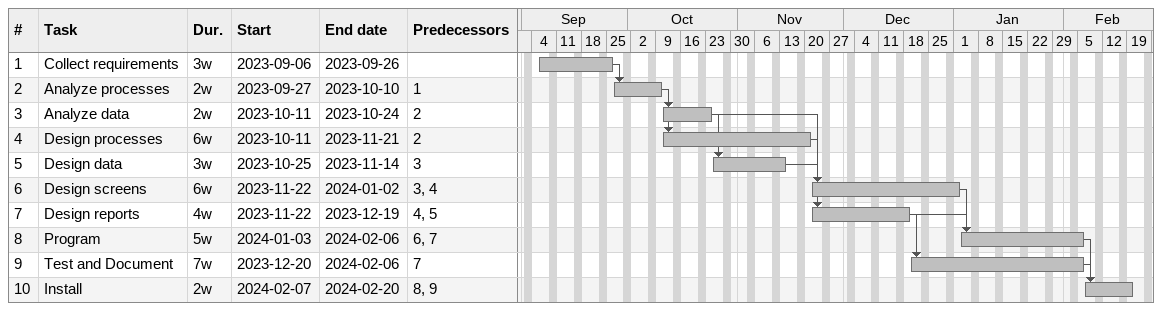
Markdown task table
| ID | Task | Duration | Start | Finish | Predecessors |
|---|---|---|---|---|---|
| 1 | Collect requirements | 3w | 2023-09-06 | 2023-09-26 |  |
| 2 | Analyze processes | 2w | 2023-09-27 | 2023-10-10 | 1 |
| 3 | Analyze data | 2w | 2023-10-11 | 2023-10-24 | 2 |
| 4 | Design processes | 6w | 2023-10-11 | 2023-11-21 | 2 |
| 5 | Design data | 3w | 2023-10-25 | 2023-11-14 | 3 |
| 6 | Design screens | 6w | 2023-11-22 | 2024-01-02 | 3, 4 |
| 7 | Design reports | 4w | 2023-11-22 | 2023-12-19 | 4, 5 |
| 8 | Program | 5w | 2024-01-03 | 2024-02-06 | 6, 7 |
| 9 | Test and Document | 7w | 2023-12-20 | 2024-02-06 | 7 |
| 10 | Install | 2w | 2024-02-07 | 2024-02-20 | 8, 9 |
